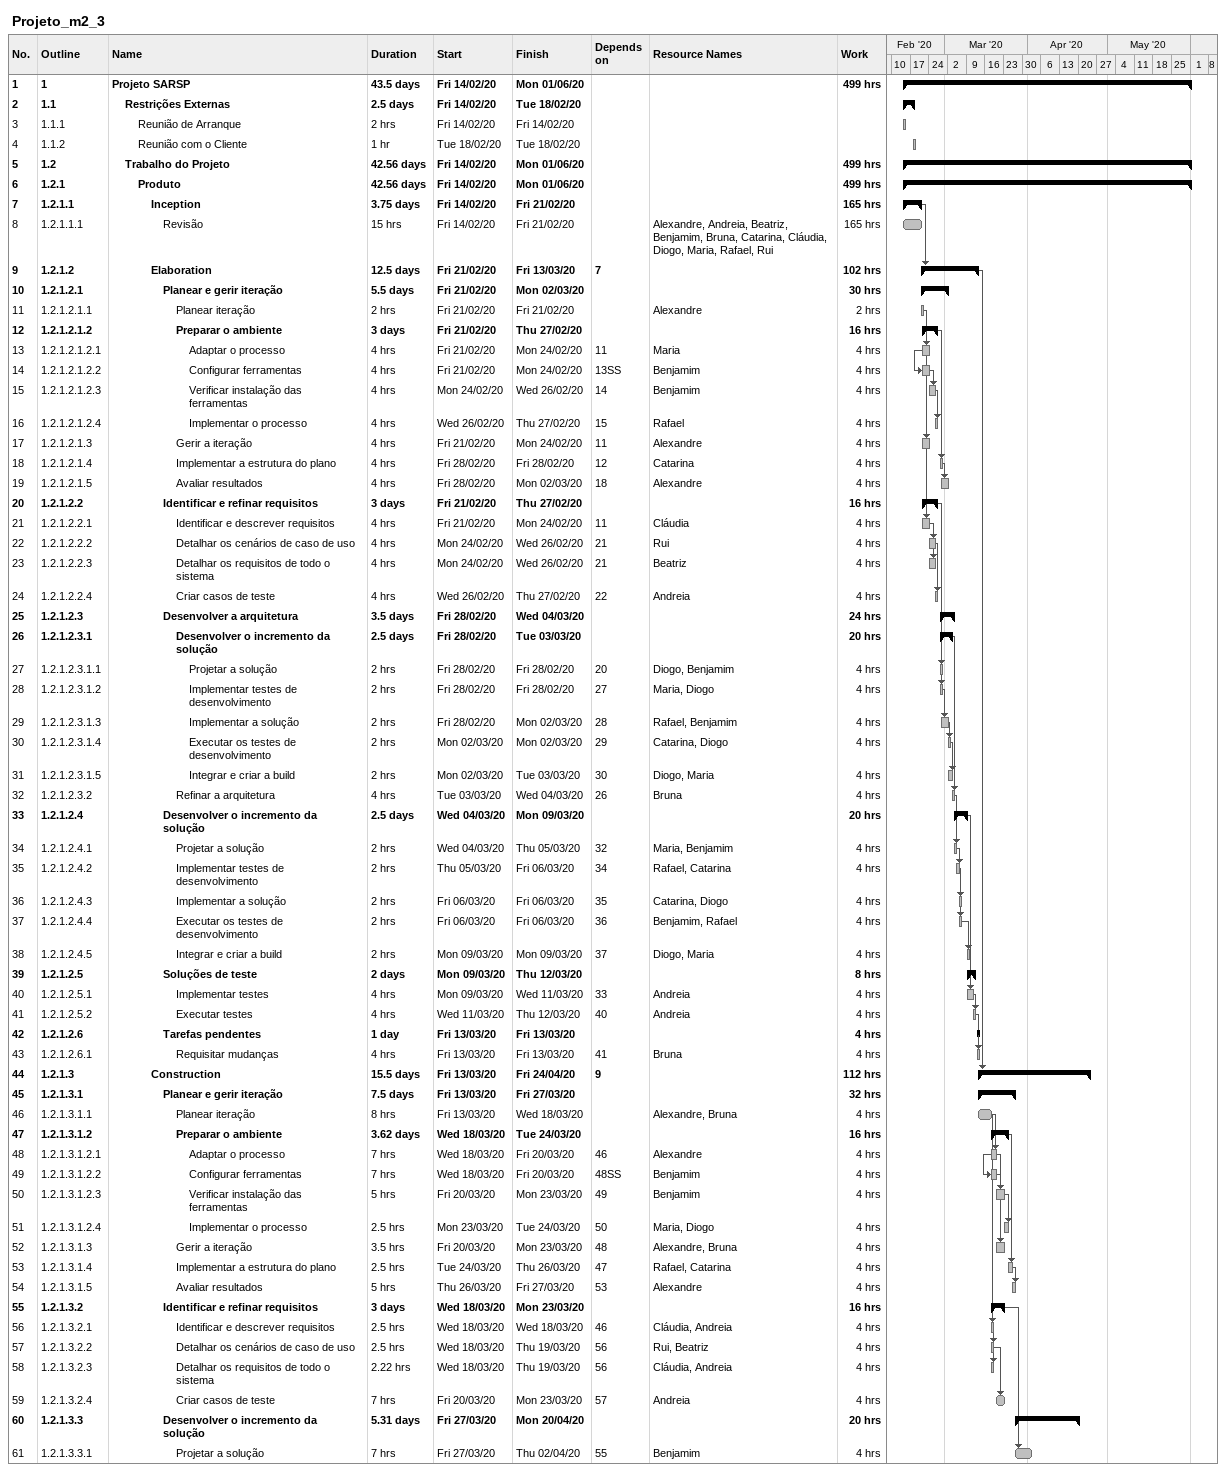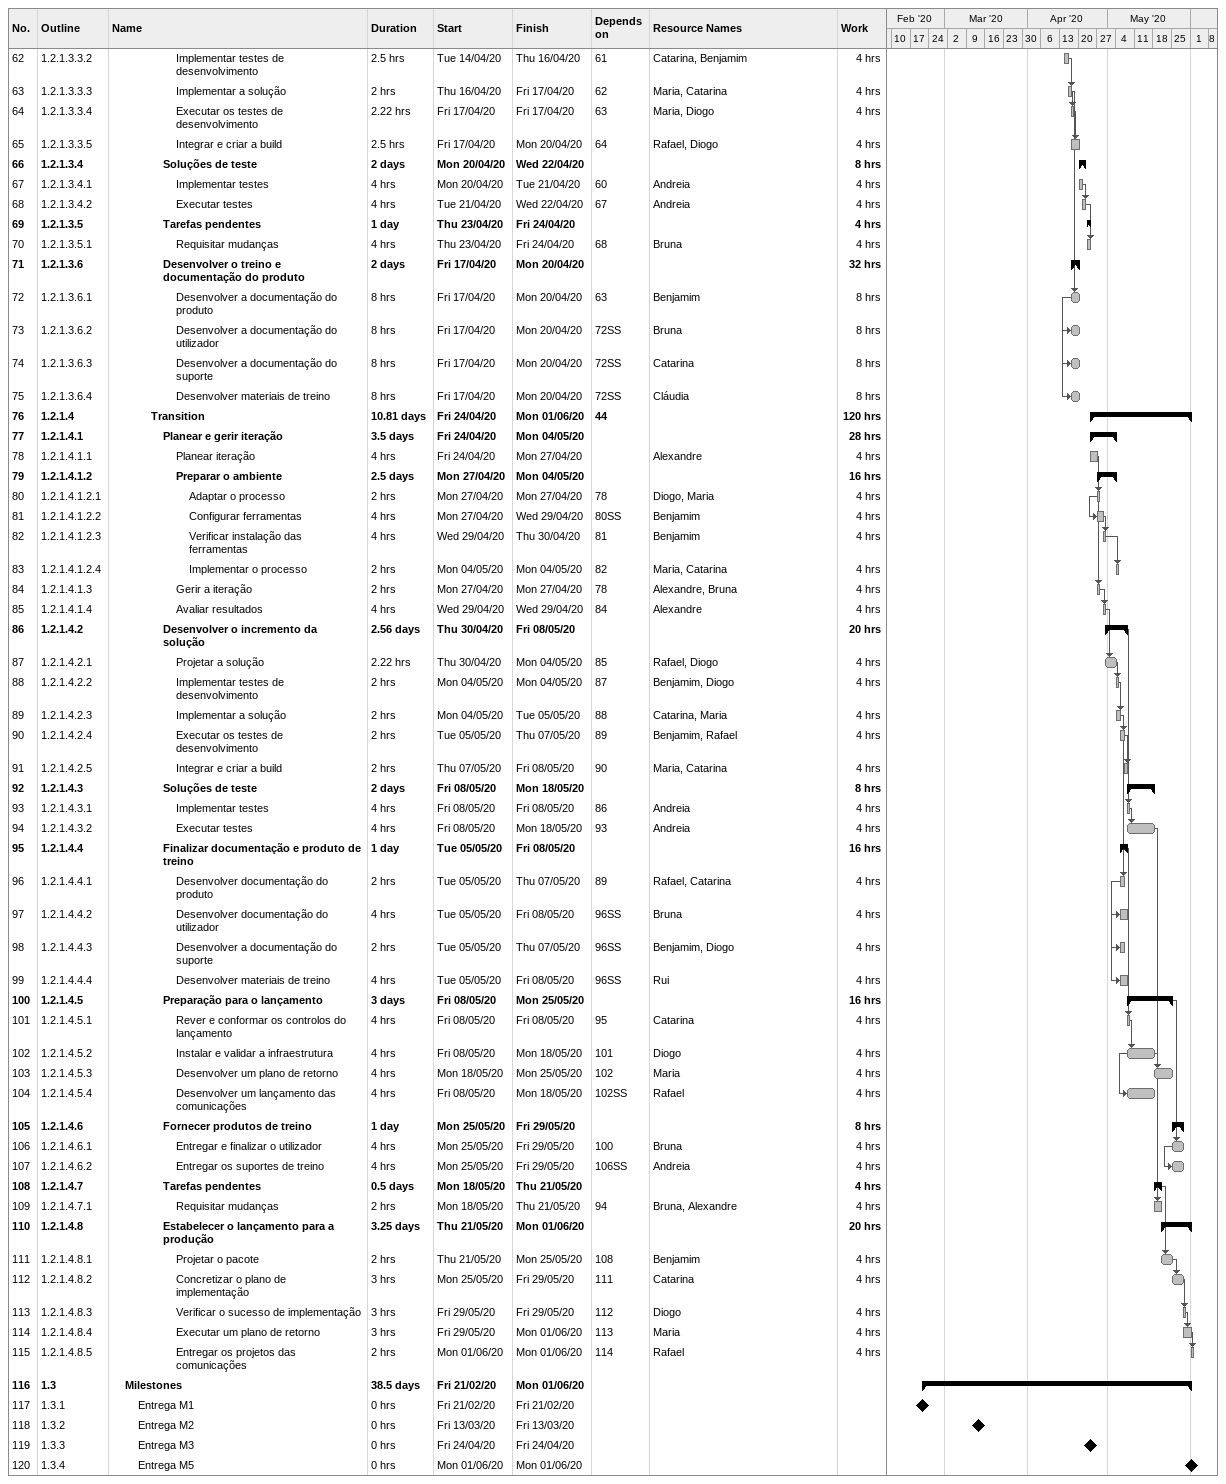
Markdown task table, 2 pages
Projeto_m2_3

| ID | WBS | Task | Duration | Start | Finish | Predecessors | Resources | Work (h) |
|---|---|---|---|---|---|---|---|---|
| 1 | 1 | **Projeto SARSP** | 43.5d | 2020-02-14 | 2020-06-01 |  |  | 499 |
| 2 | 1.1 | **Restrições Externas** | 2.5d | 2020-02-14 | 2020-02-18 |  |  |  |
| 3 | 1.1.1 | Reunião de Arranque | 2h | 2020-02-14 | 2020-02-14 |  |  |  |
| 4 | 1.1.2 | Reunião com o Cliente | 1h | 2020-02-18 | 2020-02-18 |  |  |  |
| 5 | 1.2 | **Trabalho do Projeto** | 42.56d | 2020-02-14 | 2020-06-01 |  |  | 499 |
| 6 | 1.2.1 | **Produto** | 42.56d | 2020-02-14 | 2020-06-01 |  |  | 499 |
| 7 | 1.2.1.1 | **Inception** | 3.75d | 2020-02-14 | 2020-02-21 |  |  | 165 |
| 8 | 1.2.1.1.1 | Revisão | 15h | 2020-02-14 | 2020-02-21 |  | Alexandre, Andreia, Beatriz, Benjamim, Bruna, Catarina, Cláudia, Diogo, Maria, Rafael, Rui | 165 |
| 9 | 1.2.1.2 | **Elaboration** | 12.5d | 2020-02-21 | 2020-03-13 | 7 |  | 102 |
| 10 | 1.2.1.2.1 | **Planear e gerir iteração** | 5.5d | 2020-02-21 | 2020-03-02 |  |  | 30 |
| 11 | 1.2.1.2.1.1 | Planear iteração | 2h | 2020-02-21 | 2020-02-21 |  | Alexandre | 2 |
| 12 | 1.2.1.2.1.2 | **Preparar o ambiente** | 3d | 2020-02-21 | 2020-02-27 |  |  | 16 |
| 13 | 1.2.1.2.1.2.1 | Adaptar o processo | 4h | 2020-02-21 | 2020-02-24 | 11 | Maria | 4 |
| 14 | 1.2.1.2.1.2.2 | Configurar ferramentas | 4h | 2020-02-21 | 2020-02-24 | 13SS | Benjamim | 4 |
| 15 | 1.2.1.2.1.2.3 | Verificar instalação das ferramentas | 4h | 2020-02-24 | 2020-02-26 | 14 | Benjamim | 4 |
| 16 | 1.2.1.2.1.2.4 | Implementar o processo | 4h | 2020-02-26 | 2020-02-27 | 15 | Rafael | 4 |
| 17 | 1.2.1.2.1.3 | Gerir a iteração | 4h | 2020-02-21 | 2020-02-24 | 11 | Alexandre | 4 |
| 18 | 1.2.1.2.1.4 | Implementar a estrutura do plano | 4h | 2020-02-28 | 2020-02-28 | 12 | Catarina | 4 |
| 19 | 1.2.1.2.1.5 | Avaliar resultados | 4h | 2020-02-28 | 2020-03-02 | 18 | Alexandre | 4 |
| 20 | 1.2.1.2.2 | **Identificar e refinar requisitos** | 3d | 2020-02-21 | 2020-02-27 |  |  | 16 |
| 21 | 1.2.1.2.2.1 | Identificar e descrever requisitos | 4h | 2020-02-21 | 2020-02-24 | 11 | Cláudia | 4 |
| 22 | 1.2.1.2.2.2 | Detalhar os cenários de caso de uso | 4h | 2020-02-24 | 2020-02-26 | 21 | Rui | 4 |
| 23 | 1.2.1.2.2.3 | Detalhar os requisitos de todo o sistema | 4h | 2020-02-24 | 2020-02-26 | 21 | Beatriz | 4 |
| 24 | 1.2.1.2.2.4 | Criar casos de teste | 4h | 2020-02-26 | 2020-02-27 | 22 | Andreia | 4 |
| 25 | 1.2.1.2.3 | **Desenvolver a arquitetura** | 3.5d | 2020-02-28 | 2020-03-04 |  |  | 24 |
| 26 | 1.2.1.2.3.1 | **Desenvolver o incremento da solução** | 2.5d | 2020-02-28 | 2020-03-03 |  |  | 20 |
| 27 | 1.2.1.2.3.1.1 | Projetar a solução | 2h | 2020-02-28 | 2020-02-28 | 20 | Diogo, Benjamim | 4 |
| 28 | 1.2.1.2.3.1.2 | Implementar testes de desenvolvimento | 2h | 2020-02-28 | 2020-02-28 | 27 | Maria, Diogo | 4 |
| 29 | 1.2.1.2.3.1.3 | Implementar a solução | 2h | 2020-02-28 | 2020-03-02 | 28 | Rafael, Benjamim | 4 |
| 30 | 1.2.1.2.3.1.4 | Executar os testes de desenvolvimento | 2h | 2020-03-02 | 2020-03-02 | 29 | Catarina, Diogo | 4 |
| 31 | 1.2.1.2.3.1.5 | Integrar e criar a build | 2h | 2020-03-02 | 2020-03-03 | 30 | Diogo, Maria | 4 |
| 32 | 1.2.1.2.3.2 | Refinar a arquitetura | 4h | 2020-03-03 | 2020-03-04 | 26 | Bruna | 4 |
| 33 | 1.2.1.2.4 | **Desenvolver o incremento da solução** | 2.5d | 2020-03-04 | 2020-03-09 |  |  | 20 |
| 34 | 1.2.1.2.4.1 | Projetar a solução | 2h | 2020-03-04 | 2020-03-05 | 32 | Maria, Benjamim | 4 |
| 35 | 1.2.1.2.4.2 | Implementar testes de desenvolvimento | 2h | 2020-03-05 | 2020-03-06 | 34 | Rafael, Catarina | 4 |
| 36 | 1.2.1.2.4.3 | Implementar a solução | 2h | 2020-03-06 | 2020-03-06 | 35 | Catarina, Diogo | 4 |
| 37 | 1.2.1.2.4.4 | Executar os testes de desenvolvimento | 2h | 2020-03-06 | 2020-03-06 | 36 | Benjamim, Rafael | 4 |
| 38 | 1.2.1.2.4.5 | Integrar e criar a build | 2h | 2020-03-09 | 2020-03-09 | 37 | Diogo, Maria | 4 |
| 39 | 1.2.1.2.5 | **Soluções de teste** | 2d | 2020-03-09 | 2020-03-12 |  |  | 8 |
| 40 | 1.2.1.2.5.1 | Implementar testes | 4h | 2020-03-09 | 2020-03-11 | 33 | Andreia | 4 |
| 41 | 1.2.1.2.5.2 | Executar testes | 4h | 2020-03-11 | 2020-03-12 | 40 | Andreia | 4 |
| 42 | 1.2.1.2.6 | **Tarefas pendentes** | 1d | 2020-03-13 | 2020-03-13 |  |  | 4 |
| 43 | 1.2.1.2.6.1 | Requisitar mudanças | 4h | 2020-03-13 | 2020-03-13 | 41 | Bruna | 4 |
| 44 | 1.2.1.3 | **Construction** | 15.5d | 2020-03-13 | 2020-04-24 | 9 |  | 112 |
| 45 | 1.2.1.3.1 | **Planear e gerir iteração** | 7.5d | 2020-03-13 | 2020-03-27 |  |  | 32 |
| 46 | 1.2.1.3.1.1 | Planear iteração | 8h | 2020-03-13 | 2020-03-18 |  | Alexandre, Bruna | 4 |
| 47 | 1.2.1.3.1.2 | **Preparar o ambiente** | 3.62d | 2020-03-18 | 2020-03-24 |  |  | 16 |
| 48 | 1.2.1.3.1.2.1 | Adaptar o processo | 7h | 2020-03-18 | 2020-03-20 | 46 | Alexandre | 4 |
| 49 | 1.2.1.3.1.2.2 | Configurar ferramentas | 7h | 2020-03-18 | 2020-03-20 | 48SS | Benjamim | 4 |
| 50 | 1.2.1.3.1.2.3 | Verificar instalação das ferramentas | 5h | 2020-03-20 | 2020-03-23 | 49 | Benjamim | 4 |
| 51 | 1.2.1.3.1.2.4 | Implementar o processo | 2.5h | 2020-03-23 | 2020-03-24 | 50 | Maria, Diogo | 4 |
| 52 | 1.2.1.3.1.3 | Gerir a iteração | 3.5h | 2020-03-20 | 2020-03-23 | 48 | Alexandre, Bruna | 4 |
| 53 | 1.2.1.3.1.4 | Implementar a estrutura do plano | 2.5h | 2020-03-24 | 2020-03-26 | 47 | Rafael, Catarina | 4 |
| 54 | 1.2.1.3.1.5 | Avaliar resultados | 5h | 2020-03-26 | 2020-03-27 | 53 | Alexandre | 4 |
| 55 | 1.2.1.3.2 | **Identificar e refinar requisitos** | 3d | 2020-03-18 | 2020-03-23 |  |  | 16 |
| 56 | 1.2.1.3.2.1 | Identificar e descrever requisitos | 2.5h | 2020-03-18 | 2020-03-18 | 46 | Cláudia, Andreia | 4 |
| 57 | 1.2.1.3.2.2 | Detalhar os cenários de caso de uso | 2.5h | 2020-03-18 | 2020-03-19 | 56 | Rui, Beatriz | 4 |
| 58 | 1.2.1.3.2.3 | Detalhar os requisitos de todo o sistema | 2.22h | 2020-03-18 | 2020-03-19 | 56 | Cláudia, Andreia | 4 |
| 59 | 1.2.1.3.2.4 | Criar casos de teste | 7h | 2020-03-20 | 2020-03-23 | 57 | Andreia | 4 |
| 60 | 1.2.1.3.3 | **Desenvolver o incremento da solução** | 5.31d | 2020-03-27 | 2020-04-20 |  |  | 20 |
| 61 | 1.2.1.3.3.1 | Projetar a solução | 7h | 2020-03-27 | 2020-04-02 | 55 | Benjamim | 4 |
| 62 | 1.2.1.3.3.2 | Implementar testes de desenvolvimento | 2.5h | 2020-04-14 | 2020-04-16 | 61 | Catarina, Benjamim | 4 |
| 63 | 1.2.1.3.3.3 | Implementar a solução | 2h | 2020-04-16 | 2020-04-17 | 62 | Maria, Catarina | 4 |
| 64 | 1.2.1.3.3.4 | Executar os testes de desenvolvimento | 2.22h | 2020-04-17 | 2020-04-17 | 63 | Maria, Diogo | 4 |
| 65 | 1.2.1.3.3.5 | Integrar e criar a build | 2.5h | 2020-04-17 | 2020-04-20 | 64 | Rafael, Diogo | 4 |
| 66 | 1.2.1.3.4 | **Soluções de teste** | 2d | 2020-04-20 | 2020-04-22 |  |  | 8 |
| 67 | 1.2.1.3.4.1 | Implementar testes | 4h | 2020-04-20 | 2020-04-21 | 60 | Andreia | 4 |
| 68 | 1.2.1.3.4.2 | Executar testes | 4h | 2020-04-21 | 2020-04-22 | 67 | Andreia | 4 |
| 69 | 1.2.1.3.5 | **Tarefas pendentes** | 1d | 2020-04-23 | 2020-04-24 |  |  | 4 |
| 70 | 1.2.1.3.5.1 | Requisitar mudanças | 4h | 2020-04-23 | 2020-04-24 | 68 | Bruna | 4 |
| 71 | 1.2.1.3.6 | **Desenvolver o treino e documentação do produto** | 2d | 2020-04-17 | 2020-04-20 |  |  | 32 |
| 72 | 1.2.1.3.6.1 | Desenvolver a documentação do produto | 8h | 2020-04-17 | 2020-04-20 | 63 | Benjamim | 8 |
| 73 | 1.2.1.3.6.2 | Desenvolver a documentação do utilizador | 8h | 2020-04-17 | 2020-04-20 | 72SS | Bruna | 8 |
| 74 | 1.2.1.3.6.3 | Desenvolver a documentação do suporte | 8h | 2020-04-17 | 2020-04-20 | 72SS | Catarina | 8 |
| 75 | 1.2.1.3.6.4 | Desenvolver materiais de treino | 8h | 2020-04-17 | 2020-04-20 | 72SS | Cláudia | 8 |
| 76 | 1.2.1.4 | **Transition** | 10.81d | 2020-04-24 | 2020-06-01 | 44 |  | 120 |
| 77 | 1.2.1.4.1 | **Planear e gerir iteração** | 3.5d | 2020-04-24 | 2020-05-04 |  |  | 28 |
| 78 | 1.2.1.4.1.1 | Planear iteração | 4h | 2020-04-24 | 2020-04-27 |  | Alexandre | 4 |
| 79 | 1.2.1.4.1.2 | **Preparar o ambiente** | 2.5d | 2020-04-27 | 2020-05-04 |  |  | 16 |
| 80 | 1.2.1.4.1.2.1 | Adaptar o processo | 2h | 2020-04-27 | 2020-04-27 | 78 | Diogo, Maria | 4 |
| 81 | 1.2.1.4.1.2.2 | Configurar ferramentas | 4h | 2020-04-27 | 2020-04-29 | 80SS | Benjamim | 4 |
| 82 | 1.2.1.4.1.2.3 | Verificar instalação das ferramentas | 4h | 2020-04-29 | 2020-04-30 | 81 | Benjamim | 4 |
| 83 | 1.2.1.4.1.2.4 | Implementar o processo | 2h | 2020-05-04 | 2020-05-04 | 82 | Maria, Catarina | 4 |
| 84 | 1.2.1.4.1.3 | Gerir a iteração | 2h | 2020-04-27 | 2020-04-27 | 78 | Alexandre, Bruna | 4 |
| 85 | 1.2.1.4.1.4 | Avaliar resultados | 4h | 2020-04-29 | 2020-04-29 | 84 | Alexandre | 4 |
| 86 | 1.2.1.4.2 | **Desenvolver o incremento da solução** | 2.56d | 2020-04-30 | 2020-05-08 |  |  | 20 |
| 87 | 1.2.1.4.2.1 | Projetar a solução | 2.22h | 2020-04-30 | 2020-05-04 | 85 | Rafael, Diogo | 4 |
| 88 | 1.2.1.4.2.2 | Implementar testes de desenvolvimento | 2h | 2020-05-04 | 2020-05-04 | 87 | Benjamim, Diogo | 4 |
| 89 | 1.2.1.4.2.3 | Implementar a solução | 2h | 2020-05-04 | 2020-05-05 | 88 | Catarina, Maria | 4 |
| 90 | 1.2.1.4.2.4 | Executar os testes de desenvolvimento | 2h | 2020-05-05 | 2020-05-07 | 89 | Benjamim, Rafael | 4 |
| 91 | 1.2.1.4.2.5 | Integrar e criar a build | 2h | 2020-05-07 | 2020-05-08 | 90 | Maria, Catarina | 4 |
| 92 | 1.2.1.4.3 | **Soluções de teste** | 2d | 2020-05-08 | 2020-05-18 |  |  | 8 |
| 93 | 1.2.1.4.3.1 | Implementar testes | 4h | 2020-05-08 | 2020-05-08 | 86 | Andreia | 4 |
| 94 | 1.2.1.4.3.2 | Executar testes | 4h | 2020-05-08 | 2020-05-18 | 93 | Andreia | 4 |
| 95 | 1.2.1.4.4 | **Finalizar documentação e produto de treino** | 1d | 2020-05-05 | 2020-05-08 |  |  | 16 |
| 96 | 1.2.1.4.4.1 | Desenvolver documentação do produto | 2h | 2020-05-05 | 2020-05-07 | 89 | Rafael, Catarina | 4 |
| 97 | 1.2.1.4.4.2 | Desenvolver documentação do utilizador | 4h | 2020-05-05 | 2020-05-08 | 96SS | Bruna | 4 |
| 98 | 1.2.1.4.4.3 | Desenvolver a documentação do suporte | 2h | 2020-05-05 | 2020-05-07 | 96SS | Benjamim, Diogo | 4 |
| 99 | 1.2.1.4.4.4 | Desenvolver materiais de treino | 4h | 2020-05-05 | 2020-05-08 | 96SS | Rui | 4 |
| 100 | 1.2.1.4.5 | **Preparação para o lançamento** | 3d | 2020-05-08 | 2020-05-25 |  |  | 16 |
| 101 | 1.2.1.4.5.1 | Rever e conformar os controlos do lançamento | 4h | 2020-05-08 | 2020-05-08 | 95 | Catarina | 4 |
| 102 | 1.2.1.4.5.2 | Instalar e validar a infraestrutura | 4h | 2020-05-08 | 2020-05-18 | 101 | Diogo | 4 |
| 103 | 1.2.1.4.5.3 | Desenvolver um plano de retorno | 4h | 2020-05-18 | 2020-05-25 | 102 | Maria | 4 |
| 104 | 1.2.1.4.5.4 | Desenvolver um lançamento das comunicações | 4h | 2020-05-08 | 2020-05-18 | 102SS | Rafael | 4 |
| 105 | 1.2.1.4.6 | **Fornecer produtos de treino** | 1d | 2020-05-25 | 2020-05-29 |  |  | 8 |
| 106 | 1.2.1.4.6.1 | Entregar e finalizar o utilizador | 4h | 2020-05-25 | 2020-05-29 | 100 | Bruna | 4 |
| 107 | 1.2.1.4.6.2 | Entregar os suportes de treino | 4h | 2020-05-25 | 2020-05-29 | 106SS | Andreia | 4 |
| 108 | 1.2.1.4.7 | **Tarefas pendentes** | 0.5d | 2020-05-18 | 2020-05-21 |  |  | 4 |
| 109 | 1.2.1.4.7.1 | Requisitar mudanças | 2h | 2020-05-18 | 2020-05-21 | 94 | Bruna, Alexandre | 4 |
| 110 | 1.2.1.4.8 | **Estabelecer o lançamento para a produção** | 3.25d | 2020-05-21 | 2020-06-01 |  |  | 20 |
| 111 | 1.2.1.4.8.1 | Projetar o pacote | 2h | 2020-05-21 | 2020-05-25 | 108 | Benjamim | 4 |
| 112 | 1.2.1.4.8.2 | Concretizar o plano de implementação | 3h | 2020-05-25 | 2020-05-29 | 111 | Catarina | 4 |
| 113 | 1.2.1.4.8.3 | Verificar o sucesso de implementação | 3h | 2020-05-29 | 2020-05-29 | 112 | Diogo | 4 |
| 114 | 1.2.1.4.8.4 | Executar um plano de retorno | 3h | 2020-05-29 | 2020-06-01 | 113 | Maria | 4 |
| 115 | 1.2.1.4.8.5 | Entregar os projetos das comunicações | 2h | 2020-06-01 | 2020-06-01 | 114 | Rafael | 4 |
| 116 | 1.3 | **Milestones** | 38.5d | 2020-02-21 | 2020-06-01 |  |  |  |
| 117 | 1.3.1 | Entrega M1 | 0h | 2020-02-21 | 2020-02-21 |  |  |  |
| 118 | 1.3.2 | Entrega M2 | 0h | 2020-03-13 | 2020-03-13 |  |  |  |
| 119 | 1.3.3 | Entrega M3 | 0h | 2020-04-24 | 2020-04-24 |  |  |  |
| 120 | 1.3.4 | Entrega M5 | 0h | 2020-06-01 | 2020-06-01 |  |  |  |
